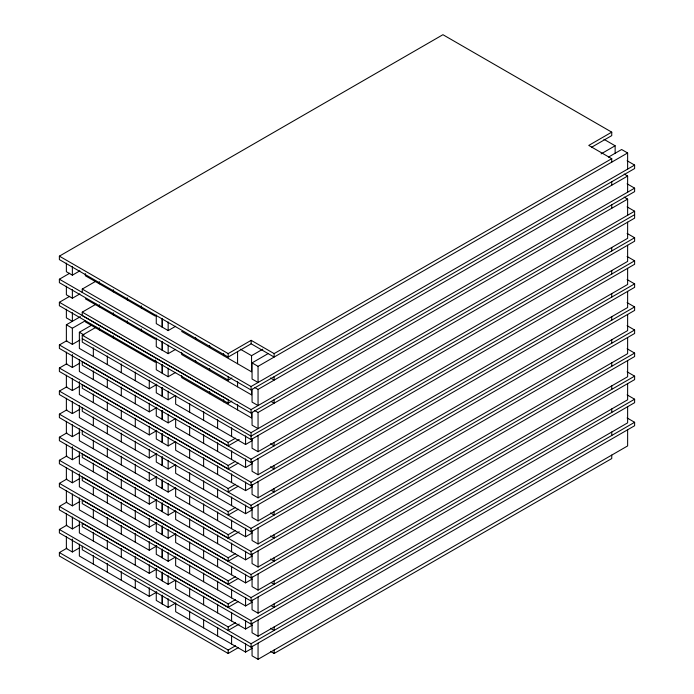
<?xml version="1.0" encoding="UTF-8"?>
<svg xmlns="http://www.w3.org/2000/svg" width="694" height="694" viewBox="0 0 694 694"><rect width="100%" height="100%" fill="white"/><g stroke="black" fill="none" stroke-linecap="round" stroke-linejoin="round"><path stroke-width="1.04" d="M611.744 162.144L611.744 158.683L274.13 353.602L274.13 357.063L251.159 343.799L228.187 357.063L59.38 259.599L59.38 256.147L442.937 34.7L611.744 132.155L611.744 135.616L591.522 147.293M231.865 378.004L228.187 380.13L59.38 282.666L59.38 279.214L69.695 273.254M66.372 263.104L66.372 271.71L72.367 275.171L79.871 270.842M231.865 401.071L228.187 403.197L59.38 305.742L59.38 302.28L69.695 296.321M82.256 292.53L82.256 289.068L95.121 281.643M66.372 286.171L66.372 294.785L72.367 298.238L79.871 293.909M627.116 183.823L634.62 188.152L634.62 191.613L251.063 413.06L82.256 315.597L82.256 312.135L96.041 304.18M79.871 340.043L72.367 344.371L66.372 340.919L66.372 324.766L80.443 316.646M66.372 324.766L72.367 328.227L85.501 320.645M156.775 384.45L149.279 388.779L79.359 348.414L79.359 332.261L91.539 325.234M239.213 439.502L228.187 445.869L59.38 348.414L59.38 344.953L66.884 340.624M627.116 206.89L634.62 211.219L634.62 218.142L251.063 439.58L82.256 342.125L82.256 335.202L96.041 327.247M238.294 463.098L228.187 468.936L59.38 371.481L59.38 368.02L66.884 363.691M66.372 352.144L66.372 363.986L72.367 367.447L79.871 363.109M82.256 407.864L82.256 411.325L251.063 508.789L251.063 505.327L59.38 394.548L59.38 391.086L66.884 386.758M156.271 315.007L156.271 323.612L168.156 330.596L175.66 326.258M66.372 375.211L66.372 387.052L72.367 390.514L79.871 386.176M82.256 430.931L82.256 434.392L251.063 531.856L251.063 528.394L59.38 417.615L59.38 414.153L66.884 409.824M156.271 338.073L156.271 346.679L168.156 353.662L175.66 349.325M66.372 398.278L66.372 410.119L72.367 413.581L79.871 409.243M239.213 531.778L228.187 538.136L59.38 440.681L59.38 437.22L66.884 432.891M162.162 364.654L162.162 373.268L168.156 376.729L175.66 372.392M66.372 421.345L66.372 433.186L72.367 436.647L79.871 432.31M59.38 256.147L228.187 353.602L251.159 340.338L274.13 353.602M611.744 132.155L588.772 145.419L611.744 158.683M238.294 555.374L228.187 561.203L59.38 463.748L59.38 460.287L66.884 455.958M162.162 387.72L162.162 396.335L168.156 399.796L175.66 395.459L175.651 404.116L245.572 444.49L252.13 440.699M79.359 359.639L79.359 371.481L149.279 411.846L156.775 407.517M240.376 349.221L251.558 355.675L262.809 349.186M601.082 153.886L615.136 145.766L615.136 153.305M66.372 444.412L66.372 456.253L72.367 459.714L79.871 455.377M627.628 169.119L627.628 152.975L258.055 366.345L258.055 382.489L252.061 379.028L252.061 362.884L268.005 353.68M608.499 157.096L621.633 149.514L627.628 152.975M238.294 578.44L228.187 584.279L59.38 486.815L59.38 483.354L66.884 479.025M162.162 410.787L162.162 419.402L168.156 422.863L175.66 418.525L175.651 427.183L245.572 467.556L252.13 463.766M79.359 381.631L79.359 394.548L149.279 434.912L156.775 430.584M66.372 467.478L66.372 479.32L72.367 482.781L79.871 478.444M82.256 289.068L251.063 386.532L634.62 165.085L634.62 168.547L251.063 389.985L59.38 279.214M254.629 387.434L258.055 389.412L627.628 176.042L627.628 192.186M238.294 601.507L228.187 607.345L59.38 509.882L59.38 506.42L66.884 502.092M162.162 433.854L162.162 442.468L168.156 445.93L175.66 441.592M79.359 405.773L79.359 417.615L149.279 457.979L156.775 453.65M66.372 490.545L66.372 502.387L72.367 505.848L79.871 501.51M82.256 312.135L251.063 409.599L634.62 188.152M254.629 410.501L258.055 412.479L627.628 199.109L627.628 215.261M82.256 546.273L82.256 549.735L251.063 647.19L251.063 643.728L59.38 532.949L59.38 529.487L66.884 525.158M156.271 453.408L156.271 462.022L168.156 468.997L175.66 464.659L175.651 473.317L245.572 513.69L252.13 509.899M79.359 428.84L79.359 440.681L149.279 481.046L156.775 476.717M66.372 513.612L66.372 525.453L72.367 528.915L79.871 524.586M59.38 344.953L228.187 442.408L235.535 438.166M82.256 335.202L251.063 432.666L634.62 211.219M634.62 214.68L251.063 436.127L82.256 338.663M238.294 647.641L228.187 653.479L59.38 556.015L59.38 552.554L66.884 548.225M162.162 479.988L162.162 488.602L168.156 492.063L175.66 487.735L175.651 496.384L245.572 536.757L252.13 532.966M79.359 451.907L79.359 463.748L149.279 504.113L156.775 499.784M66.372 536.679L66.372 548.52L72.367 551.982L79.871 547.653M59.38 368.02L228.187 465.474L235.535 461.232M252.061 438.547L252.061 448.237L258.055 451.69L627.628 238.328L627.628 222.175M251.063 459.194L634.62 237.747L634.62 241.208L251.063 462.655L82.256 365.191L82.256 361.73L251.063 459.194L251.063 462.655M162.162 503.055L162.162 511.669L168.156 515.13L175.66 510.801L175.651 519.459L245.572 559.824L252.13 556.033M79.359 473.898L79.359 486.815L149.279 527.18L156.775 522.86M59.38 391.086L228.187 488.541L235.535 484.299M238.294 486.173L228.187 492.003L228.187 488.541M252.061 461.614L252.061 471.304L258.055 474.765L627.628 261.395L627.628 245.242M251.063 482.261L634.62 260.814L634.62 264.275L251.063 485.722L82.256 388.258L82.256 384.797L251.063 482.261L251.063 485.722M175.651 441.644L175.651 450.25L245.572 490.623L252.13 486.832M162.162 526.121L162.162 534.736L168.156 538.197L175.66 533.868M79.359 498.04L79.359 509.882L149.279 550.247L156.775 545.926M59.38 414.153L228.187 511.608L235.535 507.366M238.294 509.24L228.187 515.069L228.187 511.608M252.061 484.681L252.061 494.371L258.055 497.832L627.628 284.462L627.628 268.309M251.063 505.327L634.62 283.881L634.62 287.342L251.063 508.789M162.162 549.197L162.162 557.803L168.156 561.264L175.66 556.935L175.651 565.593L245.572 605.957L252.13 602.166M79.359 521.107L79.359 532.949L149.279 573.322L156.775 568.993M59.38 437.22L228.187 534.684L235.535 530.433M252.061 507.748L252.061 517.438L258.055 520.899L627.628 307.529L627.628 291.376M251.063 528.394L634.62 306.948L634.62 310.409L251.063 531.856M162.162 572.264L162.162 580.869L168.156 584.331L175.66 580.002L175.651 588.659L245.572 629.024L252.13 625.233M79.359 544.174L79.359 556.015L149.279 596.389L156.775 592.06M59.38 460.287L228.187 557.75L235.535 553.5M252.061 530.815L252.061 540.505L258.055 543.966L627.628 330.596L627.628 314.443M251.063 551.461L634.62 330.014L634.62 333.476L251.063 554.922L82.256 457.459L82.256 454.006L251.063 551.461L251.063 554.922M156.271 591.809L156.271 600.423L168.156 607.397L175.66 603.069M59.38 483.354L228.187 580.817L235.535 576.567M252.061 553.881L252.061 563.571L258.055 567.033L627.628 353.662L627.628 337.518M251.063 574.528L634.62 353.081L634.62 356.543L251.063 577.989L82.256 480.526L82.256 477.073L251.063 574.528L251.063 577.989M175.651 533.912L175.651 542.526L245.572 582.891L252.13 579.1M59.38 506.42L228.187 603.884L235.535 599.633M252.061 576.948L252.061 586.638L258.055 590.1L627.628 376.729L627.628 360.585M251.063 597.595L634.62 376.148L634.62 379.609L251.063 601.056L82.256 503.601L82.256 500.14L251.063 597.595L251.063 601.056M59.38 529.487L228.187 626.951L235.535 622.709M239.213 624.045L228.187 630.412L228.187 626.951M252.061 600.015L252.061 609.705L258.055 613.166L627.628 399.796L627.628 383.652M251.063 620.662L634.62 399.215L634.62 402.676L251.063 624.123L82.256 526.668L82.256 523.207L251.063 620.662L251.063 624.123M59.38 552.554L228.187 650.018L235.535 645.776M252.061 623.082L252.061 632.772L258.055 636.233L627.628 422.863L627.628 406.719M251.063 643.728L634.62 422.29L634.62 425.743L251.063 647.19M175.651 603.112L175.651 611.726L245.572 652.091L252.13 648.309M252.061 646.149L252.061 655.839L258.055 659.3L627.628 445.93L627.628 429.786M270.46 651.354L274.13 653.479L611.744 458.561L611.744 455.099M603.954 139.312L615.136 145.766M627.116 160.756L634.62 165.085M624.201 174.064L627.628 176.042M624.201 197.131L627.628 199.109M627.116 233.418L634.62 237.747M627.116 256.485L634.62 260.814M627.116 279.552L634.62 283.881M627.116 302.619L634.62 306.948M627.116 325.686L634.62 330.014M627.116 348.752L634.62 353.081M627.116 371.819L634.62 376.148M627.116 394.886L634.62 399.215M627.116 417.953L634.62 422.29M252.061 362.884L258.055 366.345M270.46 378.004L274.13 380.13L274.13 376.668M155.274 316.117L85.353 275.752L85.353 273.601M181.646 331.454L251.558 371.828L251.558 355.675M271.38 401.6L274.13 403.197L274.13 399.735M85.353 298.819L155.274 339.184M59.38 302.28L228.187 399.735L228.187 403.197M85.353 321.886L155.274 362.251L155.274 360.099M79.359 332.261L84.017 334.959M270.46 443.752L274.13 445.869L274.13 442.408M270.46 466.819L274.13 468.936L274.13 465.474M271.38 490.415L274.13 492.003L274.13 488.541M270.46 512.953L274.13 515.069L274.13 511.608M270.46 536.02L274.13 538.136L274.13 534.684M270.46 559.086L274.13 561.203L274.13 557.75M271.38 582.682L274.13 584.279L274.13 580.817M271.38 605.749L274.13 607.345L274.13 603.884M270.46 628.287L274.13 630.412L274.13 626.951M611.744 181.75L611.744 185.211M611.744 204.817L611.744 208.278M611.744 247.498L611.744 250.95M611.744 270.565L611.744 274.026M611.744 293.631L611.744 297.093M611.744 316.698L611.744 320.16M611.744 339.765L611.744 343.226M611.744 362.832L611.744 366.293M611.744 385.899L611.744 389.36M611.744 408.966L611.744 412.427M611.744 432.032L611.744 435.494M274.13 650.018L274.13 653.479M258.055 389.412L258.055 405.556L252.061 402.104L252.061 389.178M258.055 412.479L258.055 428.623L252.061 425.17L252.061 412.253M258.055 435.546L258.055 451.69M258.055 458.613L258.055 474.765M258.055 481.679L258.055 497.832M258.055 504.746L258.055 520.899M258.055 527.813L258.055 543.966M258.055 550.88L258.055 567.033M258.055 573.947L258.055 590.1M258.055 597.022L258.055 613.166M258.055 620.089L258.055 636.233M258.055 643.156L258.055 659.3M251.558 389.508L251.558 394.895L181.646 354.521L181.646 352.37M251.558 412.574L251.558 417.962L181.646 377.588L181.646 375.437M251.159 340.338L251.159 343.799M251.063 386.532L251.063 389.985M251.063 409.599L251.063 413.06M251.063 432.666L251.063 439.58M245.572 435.875L245.572 444.49M245.572 458.942L245.572 467.556M245.572 482.009L245.572 490.623M245.572 505.076L245.572 513.69M245.572 528.143L245.572 536.757M245.572 551.21L245.572 559.824M245.572 574.276L245.572 582.891M245.572 597.343L245.572 605.957M245.572 620.41L245.572 629.024M245.572 643.477L245.572 652.091M237.574 351.91L237.574 363.751M237.574 381.431L237.574 386.818M237.574 404.507L237.574 409.885M231.588 427.799L231.588 436.413M231.588 450.866L231.588 459.48M231.588 473.933L231.588 482.547M231.588 496.999L231.588 505.614M231.588 520.066L231.588 528.681M231.588 543.133L231.588 551.747M231.588 566.209L231.588 574.814M231.588 589.275L231.588 597.881M231.588 612.342L231.588 620.948M231.588 635.409L231.588 644.015M228.187 353.602L228.187 357.063M228.187 376.668L228.187 380.13M228.187 442.408L228.187 445.869M228.187 465.474L228.187 468.936M228.187 534.684L228.187 538.136M228.187 557.75L228.187 561.203M228.187 580.817L228.187 584.279M228.187 603.884L228.187 607.345M228.187 650.018L228.187 653.479M223.598 353.524L223.598 355.675M223.598 399.657L223.598 401.809M217.604 419.731L217.604 428.337M217.604 442.798L217.604 451.404M217.604 465.865L217.604 474.47M217.604 488.932L217.604 497.537M217.604 511.999L217.604 520.604M217.604 535.065L217.604 543.68M217.604 558.132L217.604 566.746M217.604 581.199L217.604 589.813M217.604 604.266L217.604 612.88M217.604 627.333L217.604 635.947M209.614 345.447L209.614 347.607M209.614 368.514L209.614 370.674M209.614 391.581L209.614 393.741M203.62 411.655L203.62 420.269M203.62 434.722L203.62 443.336M203.62 457.788L203.62 466.403M203.62 480.855L203.62 489.47M203.62 503.922L203.62 512.536M203.62 526.989L203.62 535.603M203.62 550.056L203.62 558.67M203.62 573.123L203.62 581.737M203.62 596.189L203.62 604.804M203.62 619.256L203.62 627.87M195.63 337.379L195.63 339.531M195.63 360.446L195.63 362.598M189.636 403.578L189.636 412.193M189.636 426.645L189.636 435.259M189.636 449.712L189.636 458.326M189.636 472.779L189.636 481.393M189.636 495.846L189.636 504.46M189.636 518.912L189.636 527.527M189.636 541.988L189.636 550.594M189.636 565.055L189.636 573.66M189.636 588.122L189.636 596.727M189.636 611.188L189.636 619.794M168.156 321.981L168.156 330.596M168.156 345.048L168.156 353.662M168.156 368.115L168.156 376.729M168.156 391.182L168.156 399.796M168.156 414.249L168.156 422.863M168.156 437.315L168.156 445.93M168.156 460.382L168.156 468.997M168.156 483.449L168.156 492.063M168.156 506.516L168.156 515.13M168.156 529.583L168.156 538.197M168.156 552.65L168.156 561.264M168.156 575.716L168.156 584.331M168.156 598.783L168.156 607.397M162.266 318.459L162.266 327.074M162.266 341.526L162.266 350.14M162.266 364.593L162.266 373.207L156.271 369.746L156.271 361.14M162.266 387.668L162.266 396.274L156.271 392.813L156.271 384.207M162.266 410.735L162.266 419.341L156.271 415.88L156.271 407.274M162.266 433.802L162.266 442.408L156.271 438.955L156.271 430.341M162.266 456.869L162.266 465.474M162.266 479.936L162.266 488.541L156.271 485.089L156.271 476.474M162.266 503.003L162.266 511.617L156.271 508.155L156.271 499.541M162.266 526.069L162.266 534.684L156.271 531.222L156.271 522.608M162.266 549.136L162.266 557.75L156.271 554.289L156.271 545.675M162.266 572.203L162.266 580.817L156.271 577.356L156.271 568.742M162.266 595.27L162.266 603.884M162.162 318.52L162.162 327.134M162.162 341.587L162.162 350.201M162.162 456.921L162.162 465.535M162.162 595.331L162.162 603.936M149.279 380.165L149.279 388.779M149.279 403.231L149.279 411.846M149.279 426.298L149.279 434.912M149.279 449.374L149.279 457.979M149.279 472.441L149.279 481.046M149.279 495.507L149.279 504.113M149.279 518.574L149.279 527.18M149.279 541.641L149.279 550.247M149.279 564.708L149.279 573.322M149.279 587.775L149.279 596.389M141.29 305.889L141.29 308.041M141.29 328.956L141.29 331.107M135.295 372.097L135.295 380.702M135.295 395.164L135.295 403.769M135.295 418.23L135.295 426.845M135.295 441.297L135.295 449.912M135.295 464.364L135.295 472.978M135.295 487.431L135.295 496.045M135.295 510.498L135.295 519.112M135.295 533.565L135.295 542.179M135.295 556.631L135.295 565.246M135.295 579.698L135.295 588.312M127.306 297.821L127.306 299.973M127.306 320.888L127.306 323.04M121.311 364.02L121.311 372.635M121.311 387.087L121.311 395.701M121.311 410.154L121.311 418.768M121.311 433.221L121.311 441.835M121.311 456.288L121.311 464.902M121.311 479.354L121.311 487.969M121.311 502.421L121.311 511.036M121.311 525.488L121.311 534.102M121.311 548.564L121.311 557.169M121.311 571.63L121.311 580.236M113.322 289.745L113.322 291.896M113.322 312.812L113.322 314.963M113.322 335.879L113.322 338.03M107.327 355.944L107.327 364.558M107.327 379.011L107.327 387.625M107.327 402.086L107.327 410.692M107.327 425.153L107.327 433.759M107.327 448.22L107.327 456.826M107.327 471.287L107.327 479.892M107.327 494.354L107.327 502.959M107.327 517.42L107.327 526.035M107.327 540.487L107.327 549.101M107.327 563.554L107.327 572.168M99.337 281.669L99.337 283.82M99.337 304.735L99.337 306.887M99.337 327.802L99.337 329.962M93.343 347.876L93.343 356.482M93.343 370.943L93.343 379.557M93.343 394.01L93.343 402.624M93.343 417.077L93.343 425.691M93.343 440.143L93.343 448.758M93.343 463.21L93.343 471.825M93.343 487.353L93.343 494.891M93.343 509.344L93.343 517.958M93.343 532.411L93.343 541.025M93.343 555.478L93.343 564.092M72.367 266.565L72.367 275.171M72.367 289.632L72.367 298.238M72.367 312.699L72.367 321.305L66.372 317.852L66.372 309.238M72.367 328.227L72.367 344.371M72.367 354.521L72.367 367.447M72.367 378.672L72.367 390.514M72.367 401.739L72.367 413.581M72.367 424.806L72.367 436.647M72.367 446.797L72.367 459.714M72.367 470.94L72.367 482.781M72.367 494.007L72.367 505.848M72.367 517.073L72.367 528.915M72.367 539.065L72.367 551.982"/></g></svg>
